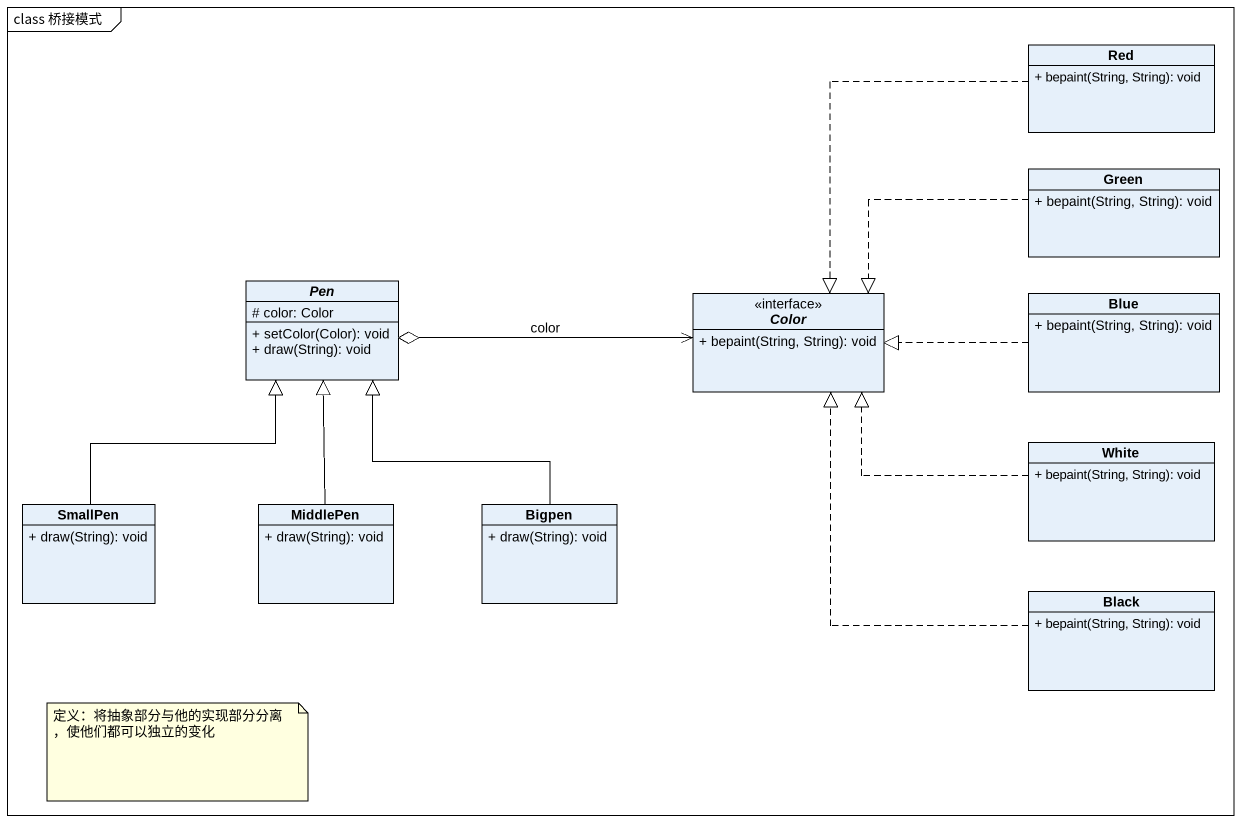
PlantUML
@startuml
mainframe class 桥接模式
hide circle
hide empty members
skinparam classAttributeIconSize 0
class Red {
  + bepaint(String, String): void
}
class Green {
  + bepaint(String, String): void
}
abstract class Pen {
  # color: Color
  + setColor(Color): void
  + draw(String): void
}
interface Color {
  + bepaint(String, String): void
}
class Blue {
  + bepaint(String, String): void
}
class White {
  + bepaint(String, String): void
}
class SmallPen {
  + draw(String): void
}
class MiddlePen {
  + draw(String): void
}
class Bigpen {
  + draw(String): void
}
class Black {
  + bepaint(String, String): void
}
Red ..|> Color
Green .left.|> Color
Color <-left-o Pen : color
Blue .left.|> Color
White .left.|> Color
SmallPen -up-|> Pen
MiddlePen -up-|> Pen
Bigpen -up-|> Pen
Black .up.|> Color
note as N1
  定义：将抽象部分与他的实现部分分离，使他们都可以独立的变化
end note
@enduml
